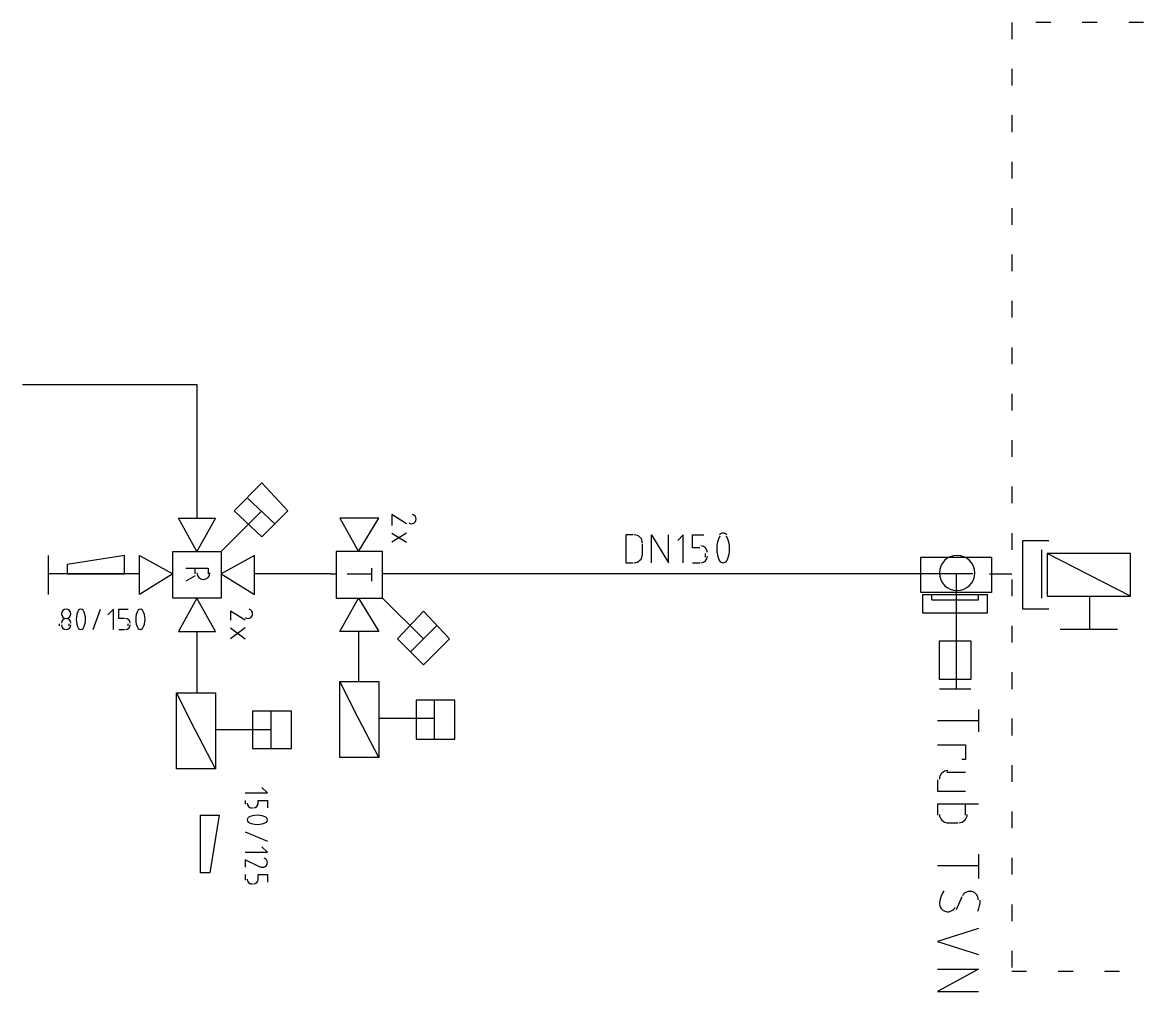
# Model space of a CAD drawing. Header units: millimetres. Extents: x 0 to 33.1, y 1.5 to 45.3.
# Drawn here: x 11.764 to 12.771, y 18.668 to 19.538 of the extents above; entities that cross this region are included whole.
import ezdxf

# ---------------------------------------------------------------- set-up
doc = ezdxf.new("R2010")
doc.units = ezdxf.units.MM
doc.header["$MEASUREMENT"] = 0
doc.layers.get('0').update_dxf_attribs({"linetype": 'CONTINUOUS'})

msp = doc.modelspace()

# ---------------------------------------------------------------- linework, layer by layer
at = {"color": 140, "linetype": 'Continuous'}
for p, q in [((12.6528, 19.5378), (12.6528, 19.5228)), ((12.6878, 19.5378), (12.6744, 19.5378)), ((12.7294, 19.5378), (12.7161, 19.5378)), ((12.7711, 19.5378), (12.7578, 19.5378)), ((12.6528, 19.4961), (12.6528, 19.4811)), ((12.6528, 19.4544), (12.6528, 19.4394)), ((12.6528, 19.4128), (12.6528, 19.3978)), ((12.6528, 19.3711), (12.6528, 19.3561)), ((12.6528, 19.3294), (12.6528, 19.3144)), ((12.6528, 19.2878), (12.6528, 19.2728)), ((12.6528, 19.2461), (12.6528, 19.2311)), ((12.6528, 19.2044), (12.6528, 19.1894)), ((12.6528, 19.1628), (12.6528, 19.1478)), ((12.6528, 19.1211), (12.6528, 19.1061)), ((12.6528, 19.0794), (12.6528, 19.0644)), ((12.6628, 19.0111), (12.6628, 19.0728)), ((12.6628, 19.0728), (12.6861, 19.0728)), ((12.6628, 19.0111), (12.6628, 19.0728)), ((12.6628, 19.0728), (12.6861, 19.0728)), ((12.6628, 19.0111), (12.6628, 19.0728)), ((12.6628, 19.0728), (12.6845, 19.0728)), ((12.6628, 19.0111), (12.6628, 19.0728)), ((12.6628, 19.0728), (12.6861, 19.0728)), ((12.6628, 19.0111), (12.6628, 19.0728)), ((12.6628, 19.0728), (12.6861, 19.0728)), ((12.6795, 19.0644), (12.6795, 19.0211)), ((12.6795, 19.0644), (12.6795, 19.0211)), ((12.6795, 19.0644), (12.6795, 19.0211)), ((12.6795, 19.0644), (12.6795, 19.0211)), ((12.6795, 19.0644), (12.6795, 19.0211)), ((12.7594, 19.0611), (12.6845, 19.0611)), ((12.6845, 19.0611), (12.6845, 19.0228)), ((12.7594, 19.0228), (12.6845, 19.0611)), ((12.7594, 19.0611), (12.6845, 19.0611)), ((12.6845, 19.0611), (12.6845, 19.0228)), ((12.7594, 19.0228), (12.6845, 19.0611)), ((12.7594, 19.0228), (12.7594, 19.0611)), ((12.7594, 19.0228), (12.7594, 19.0611)), ((12.6528, 19.0378), (12.6528, 19.0228)), ((12.6845, 19.0228), (12.7594, 19.0228)), ((12.6845, 19.0228), (12.7594, 19.0228)), ((12.7228, 18.9928), (12.7228, 19.0228)), ((12.7228, 18.9928), (12.7228, 19.0228)), ((12.6861, 19.0111), (12.6628, 19.0111)), ((12.6861, 19.0111), (12.6628, 19.0111)), ((12.6845, 19.0111), (12.6628, 19.0111)), ((12.6861, 19.0111), (12.6628, 19.0111)), ((12.6861, 19.0111), (12.6628, 19.0111)), ((12.6528, 18.9961), (12.6528, 18.9811)), ((12.7478, 18.9928), (12.6961, 18.9928)), ((12.7478, 18.9928), (12.6961, 18.9928)), ((12.7478, 18.9928), (12.7228, 18.9928)), ((12.7478, 18.9928), (12.7228, 18.9928)), ((12.6528, 18.9544), (12.6528, 18.9394)), ((12.6528, 18.9128), (12.6528, 18.8978)), ((12.6528, 18.8711), (12.6528, 18.8561)), ((12.6528, 18.8294), (12.6528, 18.8144)), ((12.6528, 18.7878), (12.6528, 18.7728)), ((12.6528, 18.7461), (12.6528, 18.7311)), ((12.6528, 18.7044), (12.6528, 18.6894)), ((12.6528, 18.6861), (12.6661, 18.6861)), ((12.6944, 18.6861), (12.7078, 18.6861)), ((12.7361, 18.6861), (12.7495, 18.6861))]:
    msp.add_line(p, q, dxfattribs=at)
at = {"color": 7, "linetype": 'Continuous'}
for p, q in [((11.7644, 19.2128), (11.9211, 19.2128)), ((11.9211, 19.2128), (11.9211, 19.0928)), ((11.8695, 19.0428), (11.7878, 19.0428)), ((12.0411, 19.0428), (11.9728, 19.0428)), ((12.2511, 19.0428), (12.0928, 19.0428)), ((12.1994, 19.0428), (12.0928, 19.0428)), ((12.5794, 19.0428), (12.2511, 19.0428)), ((11.9211, 18.9911), (11.9211, 18.9361)), ((11.9211, 18.9911), (11.9211, 18.9361)), ((12.0661, 18.9911), (12.0661, 18.9461)), ((11.9211, 18.9361), (11.9211, 18.9361))]:
    msp.add_line(p, q, dxfattribs=at)
at = {"color": 0, "linetype": 'Continuous'}
for p, q in [((11.9794, 19.1244), (11.9544, 19.0994)), ((12.0028, 19.0994), (11.9794, 19.1244)), ((11.9911, 19.0878), (11.9661, 19.1111)), ((11.9794, 19.0994), (11.9428, 19.0628)), ((11.9544, 19.0994), (11.9794, 19.0761)), ((11.9794, 19.0761), (12.0028, 19.0994)), ((11.9211, 19.0628), (11.9045, 19.0928)), ((11.9045, 19.0928), (11.9378, 19.0928)), ((11.9378, 19.0928), (11.9211, 19.0628)), ((12.0844, 19.0928), (12.0494, 19.0928)), ((12.0494, 19.0928), (12.0661, 19.0628)), ((12.0661, 19.0628), (12.0844, 19.0928)), ((12.1094, 19.0878), (12.0961, 19.0961)), ((12.0961, 19.0961), (12.0961, 19.0861)), ((12.0961, 19.0794), (12.1094, 19.0711)), ((12.1094, 19.0794), (12.0961, 19.0711)), ((12.3128, 19.0778), (12.3061, 19.0778)), ((12.3061, 19.0778), (12.3061, 19.0528)), ((12.3294, 19.0528), (12.3294, 19.0778)), ((12.3294, 19.0778), (12.3445, 19.0528)), ((12.3445, 19.0528), (12.3445, 19.0778)), ((12.3578, 19.0778), (12.3528, 19.0728)), ((12.3578, 19.0528), (12.3578, 19.0778)), ((12.3661, 19.0661), (12.3661, 19.0778)), ((12.3661, 19.0778), (12.3761, 19.0778)), ((12.3211, 19.0594), (12.3211, 19.0694)), ((11.7878, 19.0244), (11.7878, 19.0594)), ((11.8561, 19.0594), (11.8045, 19.0511)), ((11.8561, 19.0428), (11.8561, 19.0594)), ((11.8695, 19.0244), (11.8695, 19.0594)), ((11.8695, 19.0594), (11.8995, 19.0428)), ((11.8995, 19.0211), (11.8995, 19.0628)), ((11.8995, 19.0628), (11.9428, 19.0628)), ((11.9428, 19.0628), (11.9428, 19.0211)), ((11.9728, 19.0594), (11.9428, 19.0428)), ((11.9728, 19.0244), (11.9728, 19.0594)), ((12.0461, 19.0628), (12.0461, 19.0211)), ((12.0878, 19.0628), (12.0461, 19.0628)), ((12.0878, 19.0211), (12.0878, 19.0628)), ((12.3728, 19.0661), (12.3661, 19.0661)), ((12.3778, 19.0578), (12.3778, 19.0611)), ((12.5711, 19.0261), (12.5711, 19.0578)), ((12.5711, 19.0578), (12.6344, 19.0578)), ((12.6344, 19.0578), (12.6344, 19.0261)), ((11.8045, 19.0511), (11.8045, 19.0428)), ((11.9111, 19.0478), (11.9311, 19.0478)), ((11.9194, 19.0428), (11.9194, 19.0478)), ((11.9311, 19.0478), (11.9311, 19.0428)), ((12.0778, 19.0478), (12.0778, 19.0361)), ((12.3061, 19.0528), (12.3128, 19.0528)), ((12.3661, 19.0528), (12.3728, 19.0528)), ((11.8045, 19.0428), (11.8561, 19.0428)), ((11.8995, 19.0428), (11.8695, 19.0244)), ((11.9194, 19.0411), (11.9111, 19.0361)), ((11.9428, 19.0428), (11.9728, 19.0244)), ((12.0411, 19.0428), (12.0461, 19.0428)), ((12.0561, 19.0428), (12.0778, 19.0428)), ((12.0928, 19.0428), (12.0878, 19.0428)), ((12.6028, 19.0428), (12.6028, 18.9394)), ((12.6328, 19.0428), (12.6528, 19.0428)), ((12.6328, 19.0428), (12.6528, 19.0428)), ((12.6328, 19.0428), (12.6528, 19.0428)), ((12.6328, 19.0428), (12.6528, 19.0428)), ((12.6344, 19.0428), (12.6528, 19.0428)), ((11.9428, 19.0211), (11.8995, 19.0211)), ((11.9211, 19.0211), (11.9045, 18.9911)), ((11.9378, 18.9911), (11.9211, 19.0211)), ((12.0461, 19.0211), (12.0878, 19.0211)), ((12.0494, 18.9911), (12.0661, 19.0211)), ((12.0661, 19.0211), (12.0844, 18.9911)), ((12.1245, 18.9844), (12.0878, 19.0211)), ((12.6344, 19.0261), (12.5711, 19.0261)), ((12.5727, 19.0244), (12.5727, 19.0078)), ((12.5727, 19.0244), (12.6311, 19.0244)), ((12.5811, 19.0194), (12.5811, 19.0244)), ((12.5811, 19.0194), (12.6028, 19.0194)), ((12.6028, 19.0194), (12.6228, 19.0194)), ((12.6228, 19.0194), (12.6228, 19.0244)), ((12.6311, 19.0078), (12.6311, 19.0244)), ((11.8278, 18.9928), (11.8344, 19.0111)), ((11.8461, 19.0111), (11.8411, 19.0061)), ((11.8461, 18.9928), (11.8461, 19.0111)), ((11.8511, 19.0028), (11.8511, 19.0111)), ((11.8511, 19.0111), (11.8594, 19.0111)), ((11.9645, 19.0011), (11.9511, 19.0094)), ((11.9511, 19.0094), (11.9511, 19.0011)), ((12.1011, 18.9844), (12.1245, 19.0094)), ((12.1245, 19.0094), (12.1478, 18.9844)), ((12.5727, 19.0078), (12.6028, 19.0078)), ((12.6028, 19.0078), (12.6311, 19.0078)), ((11.7978, 18.9961), (11.7978, 18.9978)), ((11.8061, 18.9978), (11.8061, 18.9961)), ((11.8561, 19.0028), (11.8511, 19.0028)), ((11.8594, 18.9961), (11.8594, 18.9978)), ((11.8511, 18.9928), (11.8561, 18.9928)), ((11.9045, 18.9911), (11.9378, 18.9911)), ((11.9511, 18.9944), (11.9645, 18.9844)), ((11.9645, 18.9944), (11.9511, 18.9844)), ((12.0844, 18.9911), (12.0494, 18.9911)), ((12.1361, 18.9961), (12.1128, 18.9728)), ((12.1245, 18.9611), (12.1011, 18.9844)), ((12.1478, 18.9844), (12.1245, 18.9611)), ((12.5878, 18.9478), (12.5878, 18.9828)), ((12.5878, 18.9828), (12.6161, 18.9828)), ((12.6161, 18.9828), (12.6161, 18.9478)), ((12.0661, 18.9128), (12.0494, 18.9461)), ((12.0494, 18.8778), (12.0494, 18.9461)), ((12.0494, 18.9461), (12.0844, 18.9461)), ((12.0844, 18.9461), (12.0844, 18.8778)), ((12.6161, 18.9478), (12.5878, 18.9478)), ((11.9194, 18.9028), (11.9028, 18.9361)), ((11.9028, 18.8678), (11.9028, 18.9361)), ((11.9028, 18.9361), (11.9378, 18.9361)), ((11.9378, 18.9361), (11.9378, 18.8678)), ((12.6161, 18.9394), (12.5878, 18.9394)), ((12.1528, 18.9294), (12.1178, 18.9294)), ((12.1178, 18.9294), (12.1178, 18.8944)), ((12.1344, 18.8944), (12.1344, 18.9294)), ((12.1528, 18.8944), (12.1528, 18.9294)), ((12.0061, 18.9194), (11.9711, 18.9194)), ((11.9711, 18.9194), (11.9711, 18.8861)), ((11.9878, 18.8861), (11.9878, 18.9194)), ((12.0061, 18.8861), (12.0061, 18.9194)), ((12.6228, 18.9211), (12.6228, 18.9011)), ((12.0844, 18.8778), (12.0661, 18.9128)), ((12.1344, 18.9128), (12.0844, 18.9128)), ((12.5861, 18.9111), (12.6228, 18.9111)), ((11.9378, 18.8678), (11.9194, 18.9028)), ((11.9878, 18.9028), (11.9378, 18.9028)), ((11.9711, 18.8861), (12.0061, 18.8861)), ((12.1178, 18.8944), (12.1528, 18.8944)), ((12.5861, 18.8894), (12.6111, 18.8894)), ((12.6111, 18.8894), (12.6111, 18.8761)), ((12.0844, 18.8778), (12.0494, 18.8778)), ((12.6111, 18.8761), (12.6078, 18.8761)), ((11.9378, 18.8678), (11.9028, 18.8678)), ((12.5861, 18.8578), (12.5861, 18.8478)), ((12.6111, 18.8644), (12.5945, 18.8644)), ((11.9645, 18.8461), (11.9844, 18.8461)), ((11.9844, 18.8461), (11.9794, 18.8511)), ((12.5861, 18.8478), (12.6111, 18.8478)), ((11.9645, 18.8394), (11.9645, 18.8361)), ((11.9761, 18.8361), (11.9761, 18.8394)), ((11.9761, 18.8394), (11.9844, 18.8394)), ((11.9844, 18.8394), (11.9844, 18.8328)), ((12.6228, 18.8361), (12.5861, 18.8361)), ((12.5861, 18.8361), (12.5861, 18.8261)), ((12.6111, 18.8261), (12.6111, 18.8361)), ((11.9244, 18.7744), (11.9244, 18.8261)), ((11.9244, 18.8261), (11.9411, 18.8261)), ((11.9411, 18.8261), (11.9328, 18.7744)), ((11.9695, 18.8328), (11.9711, 18.8328)), ((12.5945, 18.8194), (12.6044, 18.8194)), ((11.9645, 18.8111), (11.9844, 18.8028)), ((11.9844, 18.7928), (11.9794, 18.7978)), ((11.9645, 18.7928), (11.9844, 18.7928)), ((11.9778, 18.7794), (11.9645, 18.7861)), ((11.9645, 18.7861), (11.9645, 18.7794)), ((12.6228, 18.7911), (12.6228, 18.7694)), ((12.5861, 18.7811), (12.6228, 18.7811)), ((11.9328, 18.7744), (11.9244, 18.7744)), ((11.9645, 18.7728), (11.9645, 18.7678)), ((11.9761, 18.7678), (11.9761, 18.7728)), ((11.9761, 18.7728), (11.9844, 18.7728)), ((11.9844, 18.7728), (11.9844, 18.7661)), ((11.9695, 18.7644), (11.9711, 18.7644)), ((12.6078, 18.7528), (12.6028, 18.7411)), ((12.6228, 18.7244), (12.5861, 18.7128)), ((12.5861, 18.7128), (12.6228, 18.7011)), ((12.5861, 18.6878), (12.6228, 18.6878)), ((12.6228, 18.6878), (12.5861, 18.6678)), ((12.5861, 18.6678), (12.6228, 18.6678))]:
    msp.add_line(p, q, dxfattribs=at)
at = {"color": 142, "linetype": 'Continuous'}
msp.add_line((12.6178, 19.0428), (12.5794, 19.0428), dxfattribs=at)
at = {"color": 0, "linetype": 'Continuous'}
for points in [[(12.1114, 19.0885), (12.1127, 19.0876), (12.1143, 19.0875), (12.1156, 19.0883)], [(12.1178, 19.0919), (12.1178, 19.0938), (12.1165, 19.0954), (12.1148, 19.096)], [(12.1156, 19.0883), (12.117, 19.089), (12.1178, 19.0904), (12.1178, 19.0919)], [(12.3211, 19.0703), (12.3211, 19.0744), (12.3178, 19.0778), (12.3136, 19.0778)], [(12.3936, 19.0794), (12.3923, 19.0794), (12.3911, 19.0789), (12.3903, 19.0778)], [(12.397, 19.0778), (12.3962, 19.0789), (12.3949, 19.0794), (12.3936, 19.0794)], [(12.3794, 19.0619), (12.3794, 19.0651), (12.3768, 19.0678), (12.3736, 19.0678)], [(12.3907, 19.0767), (12.3868, 19.0696), (12.3868, 19.061), (12.3907, 19.0539)], [(12.3965, 19.0539), (12.4004, 19.061), (12.4004, 19.0696), (12.3965, 19.0767)], [(12.3136, 19.0528), (12.3178, 19.0528), (12.3211, 19.0561), (12.3211, 19.0603)], [(12.3736, 19.0528), (12.3768, 19.0528), (12.3794, 19.0554), (12.3794, 19.0586)], [(12.6036, 19.0594), (12.5949, 19.0594), (12.5878, 19.0524), (12.5878, 19.0436)], [(12.6195, 19.0436), (12.6195, 19.0524), (12.6124, 19.0594), (12.6036, 19.0594)], [(12.3903, 19.0544), (12.3911, 19.0533), (12.3923, 19.0528), (12.3936, 19.0528)], [(12.3936, 19.0528), (12.3949, 19.0528), (12.3962, 19.0533), (12.397, 19.0544)], [(11.9211, 19.0436), (11.9211, 19.0404), (11.9237, 19.0378), (11.9269, 19.0378)], [(11.9269, 19.0378), (11.9302, 19.0378), (11.9328, 19.0404), (11.9328, 19.0436)], [(12.5878, 19.0436), (12.5878, 19.0349), (12.5949, 19.0278), (12.6036, 19.0278)], [(12.6036, 19.0278), (12.6124, 19.0278), (12.6195, 19.0349), (12.6195, 19.0436)], [(11.8036, 19.0111), (11.8013, 19.0111), (11.7994, 19.0092), (11.7994, 19.0069)], [(11.7994, 19.0069), (11.7994, 19.0047), (11.8013, 19.0028), (11.8036, 19.0028)], [(11.8078, 19.0069), (11.8078, 19.0092), (11.8059, 19.0111), (11.8036, 19.0111)], [(11.8036, 19.0028), (11.8059, 19.0028), (11.8078, 19.0047), (11.8078, 19.0069)], [(11.8149, 19.0103), (11.8121, 19.005), (11.8121, 18.9988), (11.8149, 18.9936)], [(11.8169, 19.0111), (11.8161, 19.0111), (11.8154, 19.0107), (11.8149, 19.0101)], [(11.819, 19.0101), (11.8185, 19.0107), (11.8177, 19.0111), (11.8169, 19.0111)], [(11.819, 18.9936), (11.8218, 18.9988), (11.8218, 19.005), (11.819, 19.0103)], [(11.8682, 19.0103), (11.8654, 19.005), (11.8654, 18.9988), (11.8682, 18.9936)], [(11.8703, 19.0111), (11.8695, 19.0111), (11.8688, 19.0107), (11.8683, 19.0101)], [(11.8723, 19.0101), (11.8718, 19.0107), (11.8711, 19.0111), (11.8703, 19.0111)], [(11.8723, 18.9936), (11.8752, 18.9988), (11.8752, 19.005), (11.8723, 19.0103)], [(11.9711, 19.0069), (11.9711, 19.0088), (11.9699, 19.0104), (11.9681, 19.011)], [(11.969, 19.0033), (11.9703, 19.004), (11.9711, 19.0054), (11.9711, 19.0069)], [(11.8036, 19.0028), (11.8013, 19.0028), (11.7994, 19.001), (11.7994, 18.9986)], [(11.7994, 18.9969), (11.7994, 18.9946), (11.8013, 18.9928), (11.8036, 18.9928)], [(11.8078, 18.9986), (11.8078, 19.001), (11.8059, 19.0028), (11.8036, 19.0028)], [(11.8036, 18.9928), (11.8059, 18.9928), (11.8078, 18.9946), (11.8078, 18.9969)], [(11.8611, 18.9986), (11.8611, 19.001), (11.8593, 19.0028), (11.8569, 19.0028)], [(11.8569, 18.9928), (11.8593, 18.9928), (11.8611, 18.9946), (11.8611, 18.9969)], [(11.9647, 19.0035), (11.966, 19.0026), (11.9677, 19.0025), (11.969, 19.0033)], [(11.8149, 18.9938), (11.8154, 18.9932), (11.8161, 18.9928), (11.8169, 18.9928)], [(11.8169, 18.9928), (11.8177, 18.9928), (11.8185, 18.9932), (11.819, 18.9938)], [(11.8683, 18.9938), (11.8688, 18.9932), (11.8695, 18.9928), (11.8703, 18.9928)], [(11.8703, 18.9928), (11.8711, 18.9928), (11.8718, 18.9932), (11.8723, 18.9938)], [(12.5953, 18.8661), (12.5912, 18.8661), (12.5878, 18.8628), (12.5878, 18.8586)], [(11.9661, 18.8369), (11.9661, 18.8346), (11.968, 18.8328), (11.9703, 18.8328)], [(11.9719, 18.8328), (11.9742, 18.8328), (11.9761, 18.8346), (11.9761, 18.8369)], [(11.9836, 18.824), (11.9784, 18.8268), (11.9722, 18.8268), (11.967, 18.824)], [(12.5878, 18.8269), (12.5878, 18.8228), (12.5912, 18.8194), (12.5953, 18.8194)], [(12.6053, 18.8194), (12.6094, 18.8194), (12.6128, 18.8228), (12.6128, 18.8269)], [(11.9671, 18.8239), (11.9665, 18.8235), (11.9661, 18.8228), (11.9661, 18.8219)], [(11.9661, 18.8219), (11.9661, 18.8211), (11.9665, 18.8204), (11.9671, 18.82)], [(11.967, 18.8199), (11.9722, 18.8171), (11.9784, 18.8171), (11.9836, 18.8199)], [(11.9844, 18.8219), (11.9844, 18.8228), (11.9841, 18.8235), (11.9835, 18.8239)], [(11.9835, 18.82), (11.9841, 18.8204), (11.9844, 18.8211), (11.9844, 18.8219)], [(11.9844, 18.7836), (11.9845, 18.7854), (11.9832, 18.7871), (11.9814, 18.7876)], [(11.9781, 18.78), (11.9794, 18.7793), (11.981, 18.7793), (11.9823, 18.78)], [(11.9823, 18.78), (11.9836, 18.7807), (11.9844, 18.7821), (11.9844, 18.7836)], [(11.9661, 18.7686), (11.9661, 18.7664), (11.968, 18.7644), (11.9703, 18.7644)], [(11.9719, 18.7644), (11.9742, 18.7644), (11.9761, 18.7664), (11.9761, 18.7686)], [(12.5917, 18.7581), (12.5894, 18.7546), (12.5879, 18.7504), (12.5878, 18.7462)], [(12.617, 18.7576), (12.6137, 18.7583), (12.6101, 18.7568), (12.6086, 18.7538)], [(12.6228, 18.7503), (12.6228, 18.7538), (12.6204, 18.7568), (12.617, 18.7576)], [(12.5878, 18.7469), (12.5878, 18.7435), (12.5902, 18.7404), (12.5935, 18.7396)], [(12.6224, 18.7399), (12.6237, 18.7432), (12.6244, 18.7465), (12.6245, 18.75)], [(12.5935, 18.7396), (12.5969, 18.7389), (12.6004, 18.7404), (12.6019, 18.7436)]]:
    msp.add_open_spline(points, degree=3, dxfattribs=at)

doc.saveas('drawing.dxf')
